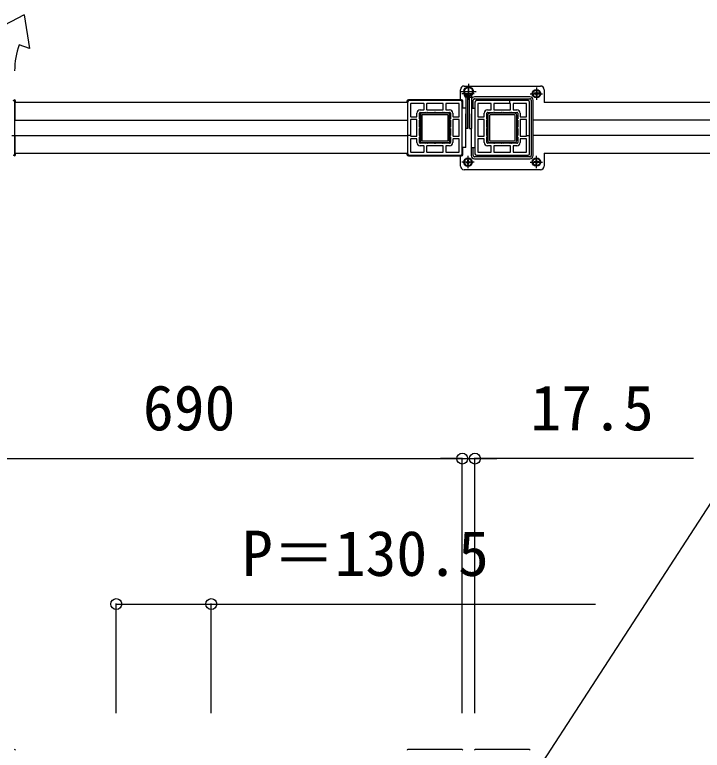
# Model space of a CAD drawing. Units: millimetres, scale not verified. Extents: x -4375 to 4375, y -6502 to 6475.
# Drawn here: x -568 to 377, y 1622 to 2633 of the extents above; entities that cross this region are included whole.
import ezdxf
from ezdxf.enums import TextEntityAlignment as Align

# ---------------------------------------------------------------- set-up
doc = ezdxf.new("R2010")
doc.units = ezdxf.units.MM
doc.header["$LTSCALE"] = 30
for name, color, linetype in [('0-2_YKK_13', 4, 'Continuous'), ('0-3_YKK_A1', 4, 'Continuous'), ('0-4_YKK_D', 6, 'Continuous')]:
    doc.layers.add(name, color=color, linetype=linetype)
doc.styles.add('ＭＳ ゴシック', font='')
doc.styles.get('ＭＳ ゴシック').set_extended_font_data('MS Gothic')

msp = doc.modelspace()

# ---------------------------------------------------------------- linework, layer by layer
at = {"layer": '0-2_YKK_13'}
for p, q in [((56.3, 2538.4), (56.3, 2517)), ((45, 2516.2), (45, 2530.2)), ((45.8, 2527.7), (66.8, 2527.7)), ((50, 2535.2), (67.5, 2535.2)), ((55.5, 2533.27), (55.5, 2516.13)), ((56.3, 2535.2), (155, 2535.2)), ((143.75, 2524.7), (146.64, 2529.7)), ((152.36, 2529.7), (146.64, 2529.7)), ((149, 2527.85), (149, 2526.2)), ((150, 2527.85), (149, 2527.85)), ((149.5, 2533.27), (149.5, 2516.13)), ((150, 2527.85), (150, 2526.2)), ((155.25, 2524.7), (152.36, 2529.7)), ((160, 2530.2), (160, 2512.7)), ((64.03, 2524.7), (46.97, 2524.7)), ((49.75, 2524.7), (50.19, 2525.47)), ((49.75, 2524.7), (52.64, 2519.7)), ((52.5, 2522.18), (52.5, 2476.7)), ((58.36, 2519.7), (52.64, 2519.7)), ((55, 2476.7), (55, 2521.33)), ((57.6, 2476.7), (57.6, 2521.33)), ((57.6, 2519.7), (60.1, 2519.7)), ((60.1, 2522.18), (60.1, 2476.7)), ((140.97, 2524.7), (158.03, 2524.7)), ((143.75, 2524.7), (146.64, 2519.7)), ((148, 2525.2), (146.35, 2525.2)), ((146.35, 2525.2), (146.35, 2524.2)), ((148, 2524.2), (146.35, 2524.2)), ((146.64, 2519.7), (152.36, 2519.7)), ((149, 2523.2), (149, 2521.55)), ((149, 2521.55), (150, 2521.55)), ((150, 2523.2), (150, 2521.55)), ((152.65, 2525.2), (151, 2525.2)), ((152.65, 2524.2), (151, 2524.2)), ((155.25, 2524.7), (152.36, 2519.7)), ((152.65, 2524.2), (152.65, 2525.2)), ((-567.5, 2491.7), (-567.5, 2509.7)), ((-566.5, 2512.7), (-566.5, 2514.2)), ((-28.5, 2514.2), (-28.5, 2512.7)), ((46.5, 2516.2), (-26.5, 2516.2)), ((48.5, 2504.7), (48.5, 2514.2)), ((62.65, 2504.7), (62.65, 2515.7)), ((83.5, 2511.2), (75.5, 2511.2)), ((142.35, 2515.7), (142.35, 2439.7)), ((145.12, 2439.7), (145.12, 2515.7)), ((52.5, 2504.7), (47.5, 2504.7)), ((52.5, 2450.7), (52.5, 2497.2)), ((60.1, 2504.7), (65, 2504.7)), ((60.1, 2450.7), (60.1, 2497.2)), ((119.5, 2497.7), (85.5, 2497.7)), ((82.5, 2494.7), (82.5, 2460.7)), ((84.8, 2494.4), (84.8, 2461)), ((119.2, 2495.4), (85.8, 2495.4)), ((120.2, 2461), (120.2, 2494.4)), ((122.5, 2460.7), (122.5, 2494.7)), ((55, 2476.7), (52.5, 2476.7)), ((57.6, 2476.7), (60.1, 2476.7)), ((59.88, 2476.7), (59.88, 2439.7)), ((-567.5, 2445.7), (-567.5, 2463.7)), ((85.5, 2457.7), (119.5, 2457.7)), ((85.8, 2460), (119.2, 2460)), ((52.5, 2450.7), (47.5, 2450.7)), ((48.5, 2441.2), (48.5, 2450.7)), ((60.1, 2450.7), (65, 2450.7)), ((62.65, 2439.7), (62.65, 2450.7)), ((-566.5, 2441.2), (-566.5, 2442.7)), ((-28.5, 2442.7), (-28.5, 2441.2)), ((-26.5, 2439.2), (46.5, 2439.2)), ((45, 2425.2), (45, 2439.2)), ((55.5, 2422.13), (55.5, 2439.27)), ((140.5, 2437.85), (64.5, 2437.85)), ((149.5, 2422.13), (149.5, 2439.27)), ((160, 2442.7), (160, 2425.2)), ((64.03, 2430.7), (46.97, 2430.7)), ((49.75, 2430.7), (52.64, 2435.7)), ((49.75, 2430.7), (52.64, 2425.7)), ((52.35, 2431.2), (54, 2431.2)), ((52.35, 2431.2), (52.35, 2430.2)), ((52.35, 2430.2), (54, 2430.2)), ((58.36, 2435.7), (52.64, 2435.7)), ((55, 2432.2), (55, 2433.85)), ((56, 2433.85), (55, 2433.85)), ((55, 2427.55), (55, 2429.2)), ((55, 2427.55), (56, 2427.55)), ((56, 2432.2), (56, 2433.85)), ((56, 2427.55), (56, 2429.2)), ((57, 2431.2), (58.65, 2431.2)), ((57, 2430.2), (58.65, 2430.2)), ((61.25, 2430.7), (58.36, 2435.7)), ((61.25, 2430.7), (58.36, 2425.7)), ((58.65, 2430.2), (58.65, 2431.2)), ((64.5, 2435.08), (140.5, 2435.08)), ((140.97, 2430.7), (158.03, 2430.7)), ((143.75, 2430.7), (146.64, 2435.7)), ((143.75, 2430.7), (146.64, 2425.7)), ((148, 2431.2), (146.35, 2431.2)), ((146.35, 2430.2), (146.35, 2431.2)), ((148, 2430.2), (146.35, 2430.2)), ((146.64, 2435.7), (152.36, 2435.7)), ((149, 2433.85), (150, 2433.85)), ((149, 2432.2), (149, 2433.85)), ((149, 2427.55), (149, 2429.2)), ((150, 2427.55), (149, 2427.55)), ((150, 2432.2), (150, 2433.85)), ((150, 2427.55), (150, 2429.2)), ((152.65, 2431.2), (151, 2431.2)), ((152.65, 2430.2), (151, 2430.2)), ((155.25, 2430.7), (152.36, 2435.7)), ((155.25, 2430.7), (152.36, 2425.7)), ((152.65, 2431.2), (152.65, 2430.2)), ((155, 2420.2), (50, 2420.2)), ((52.64, 2425.7), (58.36, 2425.7)), ((152.36, 2425.7), (146.64, 2425.7))]:
    msp.add_line(p, q, dxfattribs=at)
for points in [[(140.5, 2520.32), (137.5, 2520.32), (64.5, 2520.32)], [(64.5, 2517.55), (67.5, 2517.55), (140.5, 2517.55)]]:
    msp.add_lwpolyline(points, dxfattribs=at)
for centre, radius in [((56.3, 2527.7), 6.5), ((56.3, 2527.7), 5.5), ((149.5, 2524.7), 5.75), ((149.5, 2524.7), 5), ((55.5, 2430.7), 5.75), ((149.5, 2430.7), 5.75), ((55.5, 2430.7), 5), ((149.5, 2430.7), 5)]:
    msp.add_circle(centre, radius, dxfattribs=at)
for centre, radius, start, end in [((50, 2530.2), 5, 90, 180), ((155, 2530.2), 5, 0, 90), ((53, 2524.7), 3.5, 151.16428, 213.68051), ((55.5, 2524.7), 5.75, 164.33827, 238.55492), ((55.5, 2524.7), 5, 179.25048, 233.13489), ((55.5, 2524.7), 5, 264.26449, 294.83444), ((55.5, 2524.7), 5.75, 265.01464, 291.42084), ((55.5, 2524.7), 5.75, 323.12964, 345.79561), ((60.6, 2522.18), 0.5, 127.89952, 180), ((64.5, 2515.7), 4.62, 89.94418, 162.29426), ((58, 2524.7), 3.5, 326.31949, 340.92453), ((64.5, 2515.7), 1.85, 90, 180.13955), ((140.5, 2515.7), 4.62, 359.94418, 90), ((140.5, 2515.7), 1.85, 360, 90.13955), ((147, 2524.7), 3.5, 146.31949, 213.68051), ((148, 2526.2), 1, 270, 0), ((148, 2523.2), 1, 0, 90), ((151, 2526.2), 1, 180, 270), ((151, 2523.2), 1, 90, 180), ((152, 2524.7), 3.5, 326.31949, 33.68051), ((-568.5, 2514.2), 2, 0, 90), ((-26.5, 2514.2), 2, 90, 180), ((46.5, 2514.2), 2, 0, 90), ((85.5, 2494.7), 3, 90, 180), ((119.5, 2494.7), 3, 0, 90), ((85.8, 2494.4), 1, 90, 180), ((119.2, 2494.4), 1, 0, 90), ((85.5, 2460.7), 3, 180, 270), ((85.8, 2461), 1, 180, 270), ((119.2, 2461), 1, 270, 0), ((119.5, 2460.7), 3, 270, 0), ((-568.5, 2441.2), 2, 270, 0), ((-26.5, 2441.2), 2, 180, 270), ((46.5, 2441.2), 2, 270, 0), ((64.5, 2439.7), 4.62, 179.94418, 270), ((64.5, 2439.7), 1.85, 180, 270.13955), ((140.5, 2439.7), 4.62, 269.94418, 0), ((140.5, 2439.7), 1.85, 270, 0.13955), ((53, 2430.7), 3.5, 146.31949, 213.68051), ((54, 2432.2), 1, 270, 0), ((54, 2429.2), 1, 0, 90), ((57, 2432.2), 1, 180, 270), ((57, 2429.2), 1, 90, 180), ((58, 2430.7), 3.5, 326.31949, 33.68051), ((147, 2430.7), 3.5, 146.31949, 213.68051), ((148, 2432.2), 1, 270, 0), ((148, 2429.2), 1, 0, 90), ((151, 2432.2), 1, 180, 270), ((151, 2429.2), 1, 90, 180), ((152, 2430.7), 3.5, 326.31949, 33.68051), ((50, 2425.2), 5, 180, 270), ((155, 2425.2), 5, 270, 0)]:
    msp.add_arc(centre, radius, start, end, dxfattribs=at)
at = {"layer": '0-3_YKK_A1'}
for p, q in [((-554.65, 2633.22), (-603.68, 2607.39)), ((-554.65, 2633.22), (-547.3, 2586.87)), ((-547.3, 2586.87), (-561.39, 2592)), ((-567.5, 2442.2), (-567.5, 2513.2)), ((-28.5, 2512.7), (-567.5, 2512.7)), ((-567.5, 2512.7), (-567.5, 2488.2)), ((-27.5, 2513.2), (-27.5, 2442.2)), ((-27.5, 2512.7), (-27.5, 2488.2)), ((45.5, 2515.2), (-25.5, 2515.2)), ((-23.5, 2510.7), (-23.5, 2493.2)), ((-5.5, 2511.2), (-23, 2511.2)), ((-5, 2502.9), (-5, 2510.7)), ((-1.5, 2510.7), (-1.5, 2502.9)), ((21, 2511.2), (-1, 2511.2)), ((21.5, 2502.9), (21.5, 2510.7)), ((25, 2510.7), (25, 2502.9)), ((43, 2511.2), (25.5, 2511.2)), ((43.5, 2493.2), (43.5, 2510.7)), ((47.5, 2442.2), (47.5, 2513.2)), ((65, 2513.2), (65, 2442.2)), ((138, 2515.2), (67, 2515.2)), ((69, 2510.7), (69, 2493.2)), ((87, 2511.2), (69.5, 2511.2)), ((87.5, 2502.9), (87.5, 2510.7)), ((91, 2510.7), (91, 2502.9)), ((113.5, 2511.2), (91.5, 2511.2)), ((113, 2511.2), (113, 2515.2)), ((114, 2502.9), (114, 2510.7)), ((117.5, 2510.7), (117.5, 2502.9)), ((135.5, 2511.2), (118, 2511.2)), ((136, 2493.2), (136, 2510.7)), ((140, 2442.2), (140, 2513.2)), ((518, 2512.7), (160, 2512.7)), ((-14.7, 2493.2), (-14.7, 2497.9)), ((-11.2, 2490.29), (-11.2, 2497.9)), ((-10.2, 2502.4), (-5.5, 2502.4)), ((-10.2, 2498.9), (-2.59, 2498.9)), ((-10, 2497.4), (-10, 2458)), ((29.7, 2497.7), (-9.7, 2497.7)), ((-1, 2502.4), (21, 2502.4)), ((-0.41, 2498.9), (8.91, 2498.9)), ((11.09, 2498.9), (20.41, 2498.9)), ((22.59, 2498.9), (30.2, 2498.9)), ((25.5, 2502.4), (30.2, 2502.4)), ((30, 2458), (30, 2497.4)), ((31.2, 2497.9), (31.2, 2490.29)), ((34.7, 2497.9), (34.7, 2493.2)), ((77.8, 2493.2), (77.8, 2497.9)), ((81.3, 2490.29), (81.3, 2497.9)), ((82.3, 2502.4), (87, 2502.4)), ((82.3, 2498.9), (89.91, 2498.9)), ((91.5, 2502.4), (113.5, 2502.4)), ((92.09, 2498.9), (101.41, 2498.9)), ((103.59, 2498.9), (112.91, 2498.9)), ((115.09, 2498.9), (122.7, 2498.9)), ((118, 2502.4), (122.7, 2502.4)), ((123.7, 2497.9), (123.7, 2490.29)), ((127.2, 2497.9), (127.2, 2493.2)), ((-566.99, 2488.2), (-28.01, 2488.2)), ((-23.5, 2488.7), (-23.5, 2466.7)), ((-23, 2492.7), (-15.2, 2492.7)), ((-15.2, 2489.2), (-23, 2489.2)), ((-14.7, 2466.7), (-14.7, 2488.7)), ((-11.2, 2478.79), (-11.2, 2488.11)), ((-8, 2495.2), (-8, 2460.2)), ((27.5, 2495.7), (-7.5, 2495.7)), ((28, 2460.2), (28, 2495.2)), ((31.2, 2488.11), (31.2, 2478.79)), ((34.7, 2488.7), (34.7, 2466.7)), ((35.2, 2492.7), (43, 2492.7)), ((43, 2489.2), (35.2, 2489.2)), ((43.5, 2466.7), (43.5, 2488.7)), ((69, 2488.7), (69, 2466.7)), ((69.5, 2492.7), (77.3, 2492.7)), ((77.3, 2489.2), (69.5, 2489.2)), ((77.8, 2466.7), (77.8, 2488.7)), ((81.3, 2478.79), (81.3, 2488.11)), ((123.7, 2488.11), (123.7, 2478.79)), ((127.2, 2488.7), (127.2, 2466.7)), ((127.7, 2492.7), (135.5, 2492.7)), ((135.5, 2489.2), (127.7, 2489.2)), ((136, 2466.7), (136, 2488.7)), ((518, 2488.2), (145.12, 2488.2)), ((-571.5, 2467.2), (-567.5, 2467.2)), ((-567.5, 2467.2), (-28.01, 2467.2)), ((-567.5, 2467.2), (-567.5, 2442.7)), ((-23.5, 2467.2), (-27.5, 2467.2)), ((-27.5, 2467.2), (-27.5, 2442.7)), ((-11.2, 2467.29), (-11.2, 2476.61)), ((31.2, 2476.61), (31.2, 2467.29)), ((81.3, 2467.29), (81.3, 2476.61)), ((123.7, 2476.61), (123.7, 2467.29)), ((136, 2467.2), (140, 2467.2)), ((862.65, 2467.2), (145.12, 2467.2)), ((-23.5, 2462.2), (-23.5, 2444.7)), ((-23, 2466.2), (-15.2, 2466.2)), ((-15.2, 2462.7), (-23, 2462.7)), ((-14.7, 2457.5), (-14.7, 2462.2)), ((-11.2, 2457.5), (-11.2, 2465.11)), ((-9.7, 2457.7), (29.7, 2457.7)), ((-7.5, 2459.7), (27.5, 2459.7)), ((31.2, 2465.11), (31.2, 2457.5)), ((34.7, 2462.2), (34.7, 2457.5)), ((35.2, 2466.2), (43, 2466.2)), ((43, 2462.7), (35.2, 2462.7)), ((43.5, 2444.7), (43.5, 2462.2)), ((69, 2462.2), (69, 2444.7)), ((69.5, 2466.2), (77.3, 2466.2)), ((77.3, 2462.7), (69.5, 2462.7)), ((77.8, 2457.5), (77.8, 2462.2)), ((81.3, 2457.5), (81.3, 2465.11)), ((123.7, 2465.11), (123.7, 2457.5)), ((127.2, 2462.2), (127.2, 2457.5)), ((127.7, 2466.2), (135.5, 2466.2)), ((135.5, 2462.7), (127.7, 2462.7)), ((136, 2444.7), (136, 2462.2)), ((-2.59, 2456.5), (-10.2, 2456.5)), ((-5.5, 2453), (-10.2, 2453)), ((-5, 2444.7), (-5, 2452.5)), ((-1.5, 2452.5), (-1.5, 2444.7)), ((21, 2453), (-1, 2453)), ((8.91, 2456.5), (-0.41, 2456.5)), ((20.41, 2456.5), (11.09, 2456.5)), ((21.5, 2444.7), (21.5, 2452.5)), ((30.2, 2456.5), (22.59, 2456.5)), ((25, 2452.5), (25, 2444.7)), ((30.2, 2453), (25.5, 2453)), ((89.91, 2456.5), (82.3, 2456.5)), ((87, 2453), (82.3, 2453)), ((87.5, 2444.7), (87.5, 2452.5)), ((91, 2452.5), (91, 2444.7)), ((113.5, 2453), (91.5, 2453)), ((101.41, 2456.5), (92.09, 2456.5)), ((112.91, 2456.5), (103.59, 2456.5)), ((114, 2444.7), (114, 2452.5)), ((122.7, 2456.5), (115.09, 2456.5)), ((117.5, 2452.5), (117.5, 2444.7)), ((122.7, 2453), (118, 2453)), ((-567.5, 2442.7), (-28.5, 2442.7)), ((-25.5, 2440.2), (45.5, 2440.2)), ((-23, 2444.2), (-5.5, 2444.2)), ((-1, 2444.2), (21, 2444.2)), ((25.5, 2444.2), (43, 2444.2)), ((67, 2440.2), (138, 2440.2)), ((69.5, 2444.2), (87, 2444.2)), ((91.5, 2444.2), (113.5, 2444.2)), ((118, 2444.2), (135.5, 2444.2)), ((160, 2442.7), (518, 2442.7)), ((47.29, 1623.2), (-27.29, 1623.2)), ((139.79, 1623.2), (65.21, 1623.2))]:
    msp.add_line(p, q, dxfattribs=at)
for centre, radius, start, end in [((-462.72, 2556.09), 105, 160, 180), ((-569.5, 2513.2), 2, 0, 90), ((-25.5, 2513.2), 2, 90, 180), ((-23, 2510.7), 0.5, 90, 180), ((-5.5, 2510.7), 0.5, 0, 90), ((-1, 2510.7), 0.5, 90, 180), ((21, 2510.7), 0.5, 0, 90), ((25.5, 2510.7), 0.5, 90, 180), ((43, 2510.7), 0.5, 0, 90), ((45.5, 2513.2), 2, 0, 90), ((67, 2513.2), 2, 90, 180), ((69.5, 2510.7), 0.5, 90, 180), ((87, 2510.7), 0.5, 0, 90), ((91.5, 2510.7), 0.5, 90, 180), ((113.5, 2510.7), 0.5, 0, 90), ((118, 2510.7), 0.5, 90, 180), ((135.5, 2510.7), 0.5, 0, 90), ((138, 2513.2), 2, 0, 90), ((-10.2, 2497.9), 4.5, 90, 180), ((-10.2, 2497.9), 1, 90, 180), ((-9.7, 2497.4), 0.3, 90, 180), ((-5.5, 2502.9), 0.5, 270, 0), ((-2.59, 2498.4), 0.5, 24.62432, 90), ((-1.5, 2498.9), 0.7, 204.62432, 335.37568), ((-1, 2502.9), 0.5, 180, 270), ((-0.41, 2498.4), 0.5, 90, 155.37568), ((8.91, 2498.4), 0.5, 24.62432, 90), ((10, 2498.9), 0.7, 204.62432, 335.37568), ((11.09, 2498.4), 0.5, 90, 155.37568), ((20.41, 2498.4), 0.5, 24.62432, 90), ((21.5, 2498.9), 0.7, 204.62432, 335.37568), ((21, 2502.9), 0.5, 270, 0), ((22.59, 2498.4), 0.5, 90, 155.37568), ((25.5, 2502.9), 0.5, 180, 270), ((29.7, 2497.4), 0.3, 0, 90), ((30.2, 2497.9), 4.5, 0, 90), ((30.2, 2497.9), 1, 0, 90), ((82.3, 2497.9), 4.5, 90, 180), ((82.3, 2497.9), 1, 90, 180), ((87, 2502.9), 0.5, 270, 0), ((89.91, 2498.4), 0.5, 24.62432, 90), ((91, 2498.9), 0.7, 204.62432, 335.37568), ((91.5, 2502.9), 0.5, 180, 270), ((92.09, 2498.4), 0.5, 90, 155.37568), ((101.41, 2498.4), 0.5, 24.62432, 90), ((102.5, 2498.9), 0.7, 204.62432, 335.37568), ((103.59, 2498.4), 0.5, 90, 155.37568), ((112.91, 2498.4), 0.5, 24.62432, 90), ((114, 2498.9), 0.7, 204.62432, 335.37568), ((113.5, 2502.9), 0.5, 270, 0), ((115.09, 2498.4), 0.5, 90, 155.37568), ((118, 2502.9), 0.5, 180, 270), ((122.7, 2497.9), 4.5, 0, 90), ((122.7, 2497.9), 1, 0, 90), ((-23, 2493.2), 0.5, 180, 270), ((-23, 2488.7), 0.5, 90, 180), ((-15.2, 2493.2), 0.5, 270, 0), ((-15.2, 2488.7), 0.5, 0, 90), ((-10.7, 2490.29), 0.5, 180, 245.37568), ((-10.7, 2488.11), 0.5, 114.62432, 180), ((-11.2, 2489.2), 0.7, 294.62432, 65.37568), ((-7.5, 2495.2), 0.5, 90, 180), ((27.5, 2495.2), 0.5, 0, 90), ((31.2, 2489.2), 0.7, 114.62432, 245.37568), ((30.7, 2490.29), 0.5, 294.62432, 0), ((30.7, 2488.11), 0.5, 360, 65.37568), ((35.2, 2493.2), 0.5, 180, 270), ((35.2, 2488.7), 0.5, 90, 180), ((43, 2493.2), 0.5, 270, 0), ((43, 2488.7), 0.5, 0, 90), ((69.5, 2493.2), 0.5, 180, 270), ((69.5, 2488.7), 0.5, 90, 180), ((77.3, 2493.2), 0.5, 270, 0), ((77.3, 2488.7), 0.5, 0, 90), ((81.8, 2490.29), 0.5, 180, 245.37568), ((81.8, 2488.11), 0.5, 114.62432, 180), ((81.3, 2489.2), 0.7, 294.62432, 65.37568), ((123.7, 2489.2), 0.7, 114.62432, 245.37568), ((123.2, 2490.29), 0.5, 294.62432, 0), ((123.2, 2488.11), 0.5, 0, 65.37568), ((127.7, 2493.2), 0.5, 180, 270), ((127.7, 2488.7), 0.5, 90, 180), ((135.5, 2493.2), 0.5, 270, 0), ((135.5, 2488.7), 0.5, 0, 90), ((-10.7, 2478.79), 0.5, 180, 245.37568), ((-10.7, 2476.61), 0.5, 114.62432, 180), ((-11.2, 2477.7), 0.7, 294.62432, 65.37568), ((31.2, 2477.7), 0.7, 114.62432, 245.37568), ((30.7, 2478.79), 0.5, 294.62432, 0), ((30.7, 2476.61), 0.5, 360, 65.37568), ((81.8, 2478.79), 0.5, 180, 245.37568), ((81.8, 2476.61), 0.5, 114.62432, 180), ((81.3, 2477.7), 0.7, 294.62432, 65.37568), ((123.7, 2477.7), 0.7, 114.62432, 245.37568), ((123.2, 2478.79), 0.5, 294.62432, 0), ((123.2, 2476.61), 0.5, 0, 65.37568), ((-10.7, 2467.29), 0.5, 180, 245.37568), ((-11.2, 2466.2), 0.7, 294.62432, 65.37568), ((31.2, 2466.2), 0.7, 114.62432, 245.37568), ((30.7, 2467.29), 0.5, 294.62432, 0), ((81.8, 2467.29), 0.5, 180, 245.37568), ((81.3, 2466.2), 0.7, 294.62432, 65.37568), ((123.7, 2466.2), 0.7, 114.62432, 245.37568), ((123.2, 2467.29), 0.5, 294.62432, 0), ((-23, 2466.7), 0.5, 180, 270), ((-23, 2462.2), 0.5, 90, 180), ((-15.2, 2466.7), 0.5, 270, 0), ((-15.2, 2462.2), 0.5, 0, 90), ((-10.2, 2457.5), 4.5, 180, 270), ((-10.7, 2465.11), 0.5, 114.62432, 180), ((-10.2, 2457.5), 1, 180, 270), ((-9.7, 2458), 0.3, 180, 270), ((-7.5, 2460.2), 0.5, 180, 270), ((-2.59, 2457), 0.5, 270, 335.37568), ((-1.5, 2456.5), 0.7, 24.62432, 155.37568), ((-0.41, 2457), 0.5, 204.62432, 270), ((8.91, 2457), 0.5, 270, 335.37568), ((10, 2456.5), 0.7, 24.62432, 155.37568), ((11.09, 2457), 0.5, 204.62432, 270), ((20.41, 2457), 0.5, 270, 335.37568), ((21.5, 2456.5), 0.7, 24.62432, 155.37568), ((22.59, 2457), 0.5, 204.62432, 270), ((27.5, 2460.2), 0.5, 270, 0), ((29.7, 2458), 0.3, 270, 0), ((30.2, 2457.5), 4.5, 270, 0), ((30.2, 2457.5), 1, 270, 0), ((30.7, 2465.11), 0.5, 360, 65.37568), ((35.2, 2466.7), 0.5, 180, 270), ((35.2, 2462.2), 0.5, 90, 180), ((43, 2466.7), 0.5, 270, 0), ((43, 2462.2), 0.5, 0, 90), ((69.5, 2466.7), 0.5, 180, 270), ((69.5, 2462.2), 0.5, 90, 180), ((77.3, 2466.7), 0.5, 270, 0), ((77.3, 2462.2), 0.5, 0, 90), ((82.3, 2457.5), 4.5, 180, 270), ((81.8, 2465.11), 0.5, 114.62432, 180), ((82.3, 2457.5), 1, 180, 270), ((89.91, 2457), 0.5, 270, 335.37568), ((91, 2456.5), 0.7, 24.62432, 155.37568), ((92.09, 2457), 0.5, 204.62432, 270), ((101.41, 2457), 0.5, 270, 335.37568), ((102.5, 2456.5), 0.7, 24.62432, 155.37568), ((103.59, 2457), 0.5, 204.62432, 270), ((112.91, 2457), 0.5, 270, 335.37568), ((114, 2456.5), 0.7, 24.62432, 155.37568), ((115.09, 2457), 0.5, 204.62432, 270), ((122.7, 2457.5), 4.5, 270, 0), ((122.7, 2457.5), 1, 270, 0), ((123.2, 2465.11), 0.5, 0, 65.37568), ((127.7, 2466.7), 0.5, 180, 270), ((127.7, 2462.2), 0.5, 90, 180), ((135.5, 2466.7), 0.5, 270, 0), ((135.5, 2462.2), 0.5, 0, 90), ((-5.5, 2452.5), 0.5, 0, 90), ((-1, 2452.5), 0.5, 90, 180), ((21, 2452.5), 0.5, 0, 90), ((25.5, 2452.5), 0.5, 90, 180), ((87, 2452.5), 0.5, 0, 90), ((91.5, 2452.5), 0.5, 90, 180), ((113.5, 2452.5), 0.5, 0, 90), ((118, 2452.5), 0.5, 90, 180), ((-569.5, 2442.2), 2, 270, 0), ((-25.5, 2442.2), 2, 180, 270), ((-23, 2444.7), 0.5, 180, 270), ((-5.5, 2444.7), 0.5, 270, 0), ((-1, 2444.7), 0.5, 180, 270), ((21, 2444.7), 0.5, 270, 0), ((25.5, 2444.7), 0.5, 180, 270), ((43, 2444.7), 0.5, 270, 0), ((45.5, 2442.2), 2, 270, 0), ((67, 2442.2), 2, 180, 270), ((69.5, 2444.7), 0.5, 180, 270), ((87, 2444.7), 0.5, 270, 0), ((91.5, 2444.7), 0.5, 180, 270), ((113.5, 2444.7), 0.5, 270, 0), ((118, 2444.7), 0.5, 180, 270), ((135.5, 2444.7), 0.5, 270, 0), ((138, 2442.2), 2, 270, 0), ((-567.71, 1622.2), 1, 3, 90), ((-27.29, 1622.2), 1, 90, 177), ((47.29, 1622.2), 1, 3, 90), ((65.21, 1622.2), 1, 90, 177), ((139.79, 1622.2), 1, 3, 90)]:
    msp.add_arc(centre, radius, start, end, dxfattribs=at)
at = {"layer": '0-4_YKK_D'}
for p, q in [((-642.5, 2023.2), (47.5, 2023.2)), ((47.5, 2023.2), (17.5, 2023.2)), ((47.5, 1673.2), (47.5, 2024.2)), ((47.5, 1673.2), (47.5, 2024.2)), ((47.5, 2023.2), (65, 2023.2)), ((47.5, 2023.2), (65, 2023.2)), ((65, 1673.2), (65, 2024.2)), ((65, 2023.2), (95, 2023.2)), ((365.45, 2023.2), (65, 2023.2)), ((-428, 1673.2), (-428, 1824.2)), ((-297.5, 1673.2), (-297.5, 1824.2))]:
    msp.add_line(p, q, dxfattribs=at)
for points in [[(101.82, 1519.47), (428.95, 2023.2), (1218.54, 2023.2)], [(-428, 1823.2), (-297.5, 1823.2), (230.82, 1823.2)]]:
    msp.add_lwpolyline(points, dxfattribs=at)
for centre in [(47.5, 2023.2), (47.5, 2023.2), (65, 2023.2), (-428, 1823.2), (-297.5, 1823.2)]:
    msp.add_circle(centre, 7.5, dxfattribs=at)

# ---------------------------------------------------------------- texts
at = {"layer": '0-4_YKK_D', "style": 'ＭＳ ゴシック'}
for s, p in [('690', (-391.43, 2043.2)), ('17.5', (141.16, 2043.2)), ('P＝130.5', (-255.23, 1843.2))]:
    msp.add_text(s, height=62.32, dxfattribs=at).set_placement(p, align=Align.BOTTOM_LEFT)

doc.saveas('drawing.dxf')
